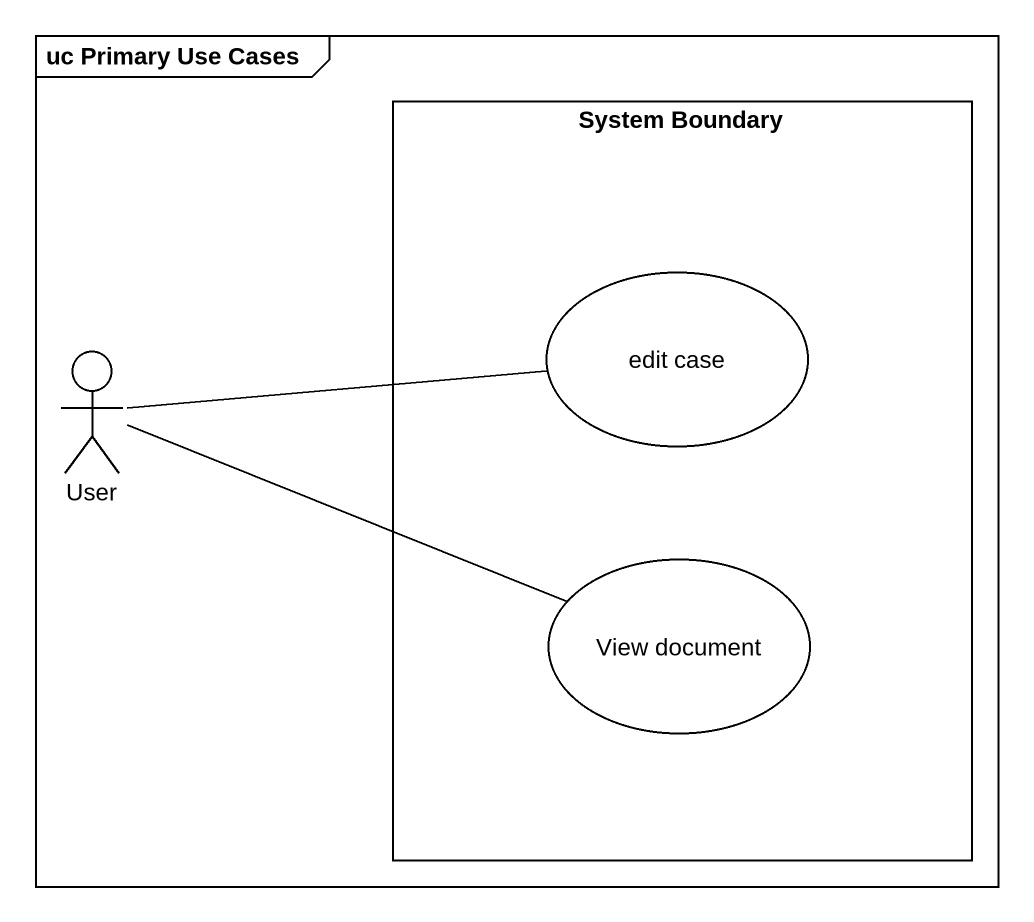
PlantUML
@startuml
mainframe uc Primary Use Cases
rectangle "System Boundary" as System_Boundary {
  usecase "edit case" as edit_case
  usecase "View document" as View_document
}
actor User
User -right- edit_case
User -right- View_document
@enduml
